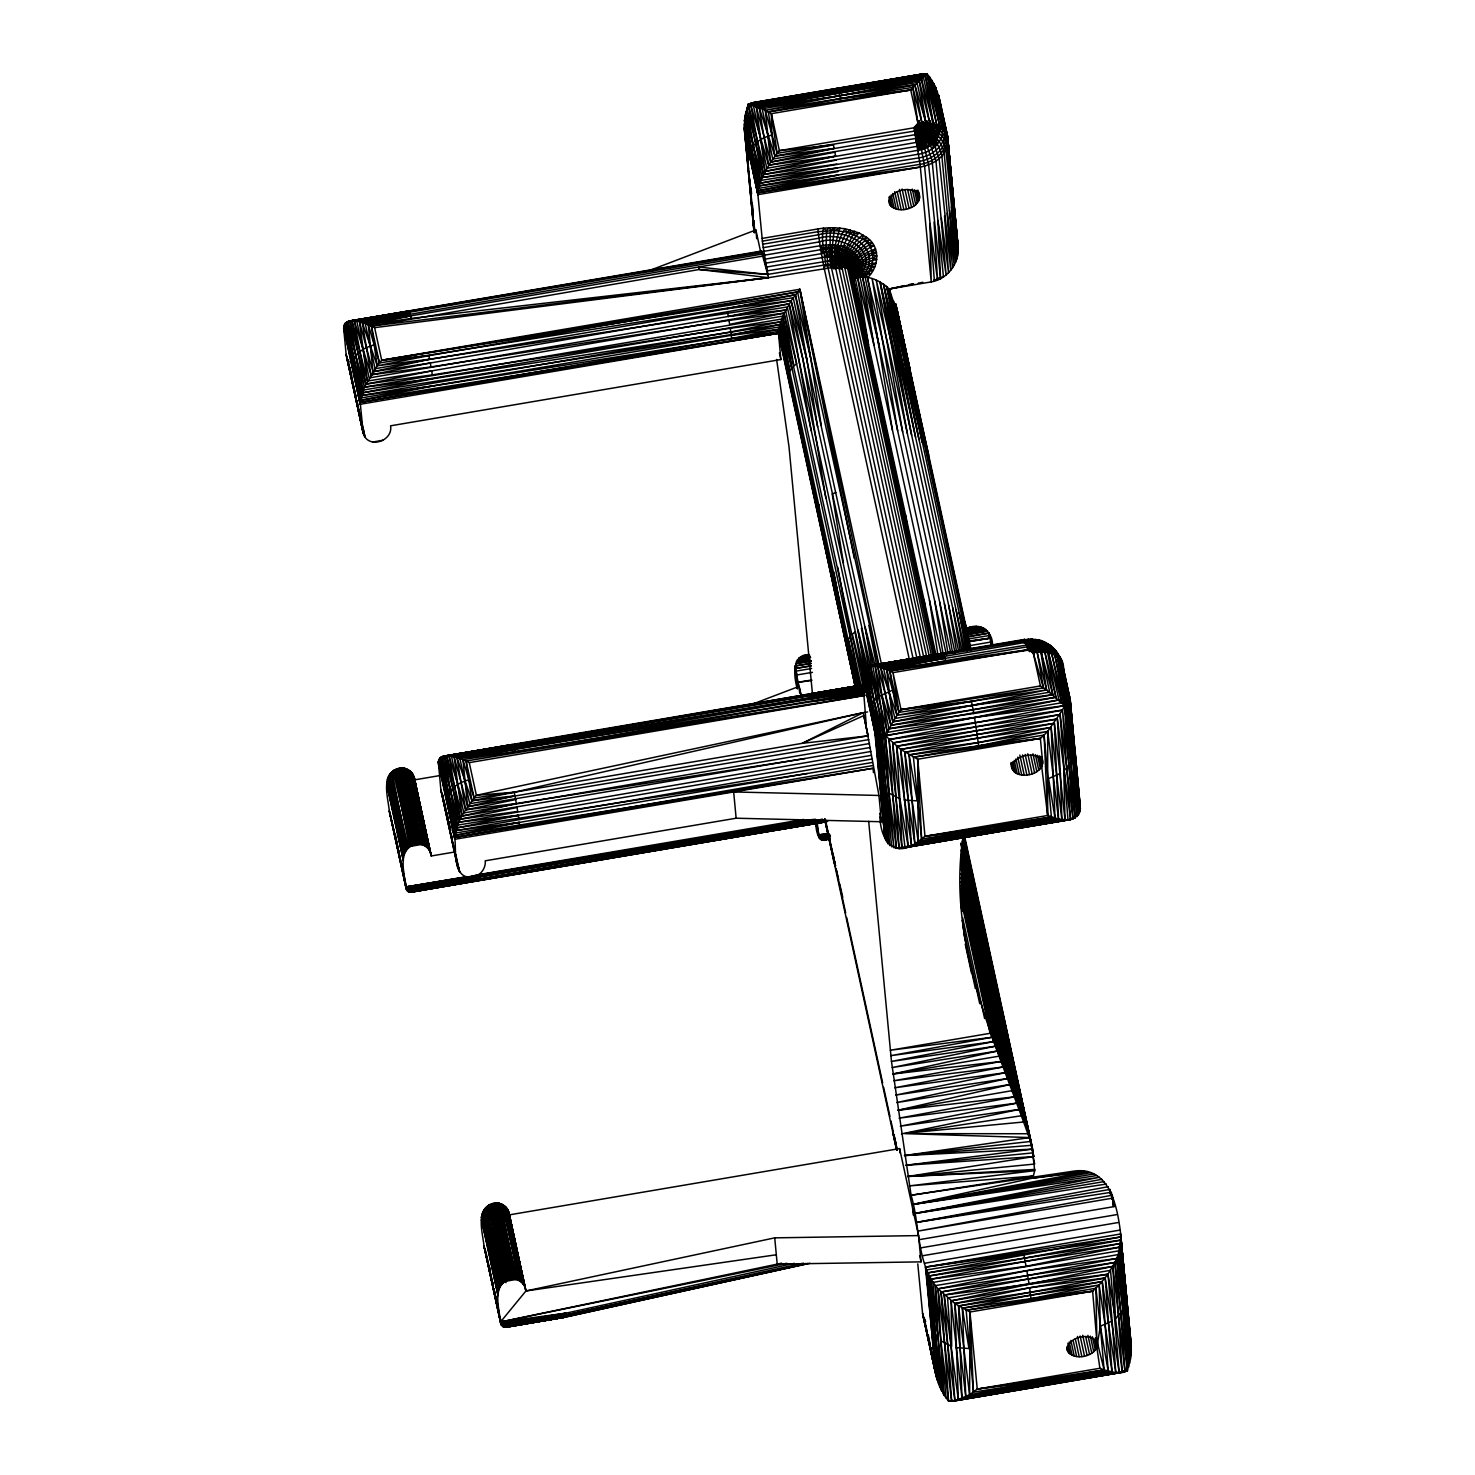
<?xml version="1.0" encoding="UTF-8"?>
<svg xmlns="http://www.w3.org/2000/svg" width="1475" height="1475" viewBox="0 0 1475 1475"><rect width="100%" height="100%" fill="white"/><g stroke="black" fill="none" stroke-linecap="round" stroke-linejoin="round"><path stroke-width="1.5" d="M453.931 852.126L431.235 855.979L414.143 777.159C412.318 770.448 404.629 766.484 398.047 768.512C380.126 773.822 388.238 798.418 389.289 810.863L406.621 889.886L408.243 891.674L412.152 892.08L522.869 872.628M392.995 770.983L410.751 846.3L421.408 844.493L407.377 769.249L425.113 846.005L409.644 770.632L427.234 847.627L411.58 772.476L428.967 849.655L413.092 774.67L430.7 853.288C428.893 846.558 421.186 842.612 414.623 844.622C396.701 849.95 404.795 874.546 405.846 886.991L406.621 889.886L480.463 878.418L827.512 821.114L409.368 892.117L826.406 820.672M805.59 1263.54L565.847 1314.999L501.279 1324.9L500.523 1321.987L525.911 1290.975L508.801 1212.173C506.994 1205.444 499.288 1201.498 492.724 1203.508C474.802 1208.836 482.897 1233.413 483.948 1245.859L501.279 1324.9L505.335 1327.26L565.497 1317.101L807.36 1263.522M502.035 1204.264L519.79 1281.019L504.321 1205.647L521.892 1282.623L506.257 1207.472L523.625 1284.651L507.769 1209.666L525.377 1288.302C523.551 1281.572 515.863 1277.608 509.281 1279.636C491.378 1284.946 499.472 1309.542 500.523 1321.987L565.755 1313.211L794.306 1263.338M931.37 655.269L847.738 268.892C847.517 256.226 854.726 242.545 866.47 237.272C880.538 246.325 879.266 266.92 867.669 277.466L892.43 430.092M809.886 1263.282L565.699 1316.954L506.828 1327.094L565.497 1317.101L565.755 1313.211L500.799 1323.573L483.948 1245.859L500.523 1321.987L786.82 1263.282M815.417 819.215L777.731 826.147L777.694 829.89L826.608 821.63M809.738 695.979L809.867 694.024L862.82 684.898L782.58 316.148L791.135 300.734L799.856 289.266L881.552 664.672M926.779 657.149L842.354 269.243L841.764 254.124C850.688 257.646 851.075 268.358 853.066 276.267C853.029 264.025 864.516 252.612 876.556 252.428C866.692 257.683 854.117 263.288 853.066 276.267L849.047 269.943C848.697 258.273 855.74 247.394 865.069 240.849L866.47 237.272L859.022 232.902L845.101 228.736L834.537 227.74L830.812 230.506L830.241 233.695L829.927 260.743L916.786 657.758M864.922 720.15L878.953 795.467L881.442 821.741L736.136 818.219L485.238 860.81C486.105 868.941 479.412 876.869 471.262 877.367C452.383 877.938 456.31 850.522 454.89 839.275C455.627 822.515 466.248 807.931 476.37 795.283L863.096 712.702L866.102 723.082L862.027 671.512L863.889 667.733L868.388 665.889L885.701 735.97L900.653 749.392L917.708 759.238L918.224 841.414C894.735 859.261 880.796 841.414 879.893 817.021M1060.156 657.592L1070.168 700.146L1064.507 705.622L1062.479 710.083L892.725 742.976L905.023 847.609L1070.61 819.602L1078.262 815.196L1080.032 811.324L1070.186 699.408L1062.203 663.049C1059.898 649.811 1043.341 649.166 1032.979 652.079L1027.577 649.793L886.659 669.668L875.154 666.147L868.388 665.889L879.69 734.771L893.924 847.793L883.47 735.619L870.416 665.741L943.355 653.185M1070.168 700.146L1061.133 660.763C1054.994 652.079 1042.843 651.231 1033.201 652.724L1027.577 649.793L1026.932 646.88L1030.103 642.049L1033.145 640.703C1042.641 639.984 1052.744 645.276 1054.828 655.177L1064.507 705.622L1073.007 818.957L899.086 848.475C892.172 787.521 883.82 726.825 875.154 666.147L1027.909 640.5L1036.943 640.279L1051.214 646.4L1058.589 655.619L1068.564 702.69L1080.032 811.324L1069.965 698.726L1062.203 663.049M868.683 821.354L891.472 1061.428L911.089 1195.248L1074.187 1171.076C1111.118 1165.969 1118.032 1210.035 1121 1236.898L1131.122 1355.082L1127.379 1370.736L951.633 1401.25L948.572 1401.102L943.797 1394.76L936.109 1376.028L922.576 1313.487L917.782 1263.891M912.951 657.905L828.047 267.749L826.203 245.016L826.59 230.672L829.024 227.777L834.537 227.74L831.992 248.98L831.863 267.602L768.438 277.687L374.613 327.653C366.556 323.689 346.035 313.769 343.657 328.151L346.146 354.424L363.237 433.244C367.81 449.433 393.253 441.486 390.58 425.814L780.865 359.55L778.321 331.433L782.58 316.148L364.417 387.151L360.177 402.435L363.237 433.244L346.146 354.424L362.702 430.553M1070.629 818.772L1075.091 817.998L1062.479 710.083L1070.61 819.602L1067.955 819.953L1058.534 819.086L1047.656 815.491L1047.711 731.379L1062.479 710.083L883.47 735.619L874.822 731.877L862.045 673.135M1121 1236.898L927.351 1272.962L936.109 1376.028L925.415 1267.117L1121 1236.898L1118.234 1254.58L1026.858 1270.657L938.045 1288.837L954.804 1303.513L969.96 1312.013L969.61 1394.76L954.915 1400.9L951.633 1401.25L938.045 1288.837C916.067 1263.301 920.363 1225.983 911.089 1195.248L1033.367 1176.018L1034.713 1170.652L1031.855 1145.301L964.65 836.528M837.745 567.156L859.538 685.893L858.321 686.742L779.501 324.555L432.913 378.725L364.417 387.151L377.231 365.782L371.423 326.067L768.438 277.687L762.704 244.242L757.91 194.645L758.427 188.413L762.114 177.516L918.132 150.266C929.748 148.698 942.175 138.466 939.593 125.707L929.527 76.94L927.038 73.897L748.231 104.264L744.986 115.843L744.303 128.085L753.983 231.262M748.544 108.763L748.231 104.264L762.206 108.781L772.753 159.079L915.385 134.631L914.795 127.588L921.469 149.528L924.585 166.103L930.024 223.518L931.223 281.891L920.087 164.333L913.984 127.79L917.358 125.836C928.125 132.898 939.483 142.301 941.843 155.668L947.282 213.082L950.73 270.275L939.114 158.415L934.929 146.652C936.902 136.013 929.822 122.904 917.966 123.236L913.984 127.79L779.39 150.634L770.669 162.102L762.114 177.516L837.487 167.929L918.722 154.137C931.407 152.423 944.996 141.231 942.175 127.293L933.878 83.762L929.527 76.94L942.175 127.293L945.899 131.275L947.503 136.013L958.105 246.731C959.672 262.992 947.429 279.273 931.223 281.891L889.241 289.008C880.151 280.361 865.309 272.93 853.122 279.586L868.462 344.542L936.275 656.154M764.29 255.212L820.045 245.753C834.315 243.191 856.219 245.643 859.741 262.716L854.763 265.076L850.19 271.068L848.18 259.36L851.997 273.539C851.794 260.485 862.635 250.197 874.103 245.79L868.996 245.127C859.151 250.455 850.964 260.669 851.186 272.267L934.689 656.707M933.878 280.047L940.571 278.701L928.642 164.757L924.678 148.44L915.569 127.293L926.005 143.444L932.071 160.314L937.879 220.402L946.12 274.958L935.961 160.867L930.467 145.38C931.979 136.769 927.628 125.578 917.948 124.564L913.984 127.79L916.878 126.389L918.04 123.9L912.767 87.394L927.038 73.897L939.593 125.707L942.175 127.293L931.813 80.24M963.083 836.602C946.305 946.323 997.579 1045.111 1031.855 1145.301L904.507 1155.552L1029.9 1137.557L964.318 837.026M901.981 848.236L899.916 798.842L889.112 793.2L885.701 735.97L892.854 721.81L886.659 669.668L893.002 672.637L1027.577 649.793L1029.661 644.151L1035.671 641.201L1044.706 643.764L1051.14 651.581L1064.507 705.622L889.075 739.528L901.981 848.236L1065.024 819.971L1054.385 723.285L896.597 746.276L899.916 798.842L908.194 846.613L986.628 833.246L986.535 828.434L1051.38 816.984L1044.097 735.048L1047.711 731.379L1058.534 819.086L911.476 845.23L896.597 746.276L1060.082 714.564L1073.007 818.957L967.969 836.399M942.857 1390.464L943.797 1394.76L932.845 1282.42L1119.433 1250.745L1129.832 1363.158L1116.722 1258.488L941.013 1291.989L954.915 1400.9L1038.455 1386.666L1038.787 1381.208L1104.111 1369.925L1115.782 1372.653L1122.272 1372.487L1114.916 1262.453L1118.234 1254.58L1130.624 1359.157L1120.871 1243.443L927.351 1272.962L938.395 1383.753L935.224 1369.095M864.295 276.858C875.449 266.901 876.316 247.136 862.654 238.932L862.949 234.931C852.532 242.306 845.765 255.101 846.263 267.952L849.047 269.943L854.043 263.546L859.409 260.817M849.692 264.338L849.766 261.388L853.435 277.558C858.597 260.245 834.868 254.198 822.073 257.609L766.318 267.086M765.617 263.158L821.372 253.682C835.919 248.98 863.52 258.918 853.306 277.816C855.906 268.063 866.544 262.882 876.039 263.177C868.369 267.823 854.965 267.878 853.103 279.107M763.7 251.358L819.436 241.882C842.465 233.64 880.796 256.779 853.122 279.586L858.561 270.663L859.741 262.716M910.075 377.213L910.407 373.562L899.252 322.583M893.426 301.73L889.241 289.008L904.415 285.652M762.335 241.144L818.09 231.667L834.961 230.579L839.92 228.053L835.2 245.163L834.887 264.523L920.492 657.961L915.883 658.735M927.701 147.058C930.024 138.871 927.332 126.924 917.727 125.209L913.984 127.79L916.27 126.887L922.631 131.275L934.929 146.652M761.543 251.838L767.737 274.424L828.12 264.412L837.026 264.799L846.263 267.952L851.997 260.706L857.989 257.185M1063.383 672.379C1065.909 654.365 1048.282 643.045 1032.629 651.489L1027.577 649.793L1029.273 649.737L1030.398 646.824L1036.317 643.284L1040.318 642.971L1046.973 649.037L1055.934 697.233L892.854 721.81L896.947 715.338L889.812 671.051L1030.085 649.885L1031.504 647.046C1038.068 641.367 1046.9 645.054 1053.427 648.705L1057.409 656.781L1068.564 702.69L1076.842 816.744L1064.507 705.622L1046.549 689.931L1036.907 651.342L1032.574 647.378L1026.932 646.88L1024.572 639.394L1024.24 641.496C1034.676 639.781 1046.162 642.012 1054.219 649.166L1057.63 653.812L1055.27 650.033M1120.687 1371.898L1127.379 1370.736L1114.916 1262.453L944.203 1295.05L958.4 1400.07L1119.175 1372.764L1105.199 1277.977L958.547 1305.983L969.61 1394.76L977.243 1389.081L1104.111 1369.925L1097.529 1343.135L1100.35 1326.209L1099.152 1285.002L1107.965 1274.216L1114.916 1262.453L938.045 1288.837L943.797 1394.76M1074.759 752.029L1069.375 701.805L1061.133 660.763L1069.91 700.957L1074.759 752.029L1073.044 758.924L1078.262 815.196M862.654 238.932L846.761 232.128L845.101 228.736C837.763 239.743 833.707 255.986 839.091 268.358L923.516 656.264M919.497 196.12C913.541 183.656 886.291 190.293 889.757 204.675C898.257 215.848 925.102 207.311 918.519 191.658M1041.59 757.154C1049.665 775.961 1009.601 783.649 1011.076 762.464M853.841 276.175C856.108 265.74 867.282 261.167 876.777 259.545L873.034 257.812C864.037 259.913 855.131 266.44 853.564 276.028M753.338 102.513L923.995 73.75L748.231 104.264L765.082 171.413L917.487 146.302C927.83 144.9 938.911 135.792 936.625 124.416L927.038 73.897L753.375 105.407L766.816 168.298L916.805 142.319C925.728 141.121 935.279 133.266 933.306 123.457L923.276 76.553L756.196 106.329L770.669 162.102L916.104 138.41L916.897 130.445L914.795 127.588M850.374 233.087L850.061 229.787C839.293 238.766 838.501 255.157 839.091 268.358L842.354 269.243C838.372 257.056 843.423 243.32 850.374 233.087L854.707 231.169L844.603 251.432L842.907 266.348C849.674 255.525 861.4 249.478 869.513 239.872L865.069 240.849M344.578 323.799L360.73 398.047L731.25 335.341L779.501 324.555L788.904 373.452L788.277 376.051L855.537 686.115M855.131 685.617L833.854 572.079M941.216 654.255L873.901 344.892L862.58 276.95C885.867 246.841 844.272 227.002 818.459 234.783L762.704 244.242M924.678 148.44C927.886 140.402 926.503 129.044 917.727 125.209C929.877 126.113 944.387 133.285 947.134 146.191L957.533 256.023M1051.177 647.802L1042.622 647.654L1032.15 650.954L1027.577 649.793L1031.431 638.952L1036.169 640.076L1038.05 652.005M916.805 142.319L918.575 133.727L916.27 126.887L923.922 135.313L930.467 145.38M859.446 311.612L868.462 344.542L855.334 278.517L855.74 277.374L862.58 276.95L866.507 274.239L870.527 274.018L868.425 271.566L865.032 271.677L859.003 273.225L853.767 276.876L860.257 271.087L874.73 266.827L871.283 266.09M921.525 126.352L921.949 122.738L914.869 84.886L759.164 107.454L768.678 165.2L835.569 156.129L834.868 152.202L768.678 165.2L750.701 104.707L925.212 75.078L936.625 124.416L944.701 132.289L947.946 139.387L958.049 252.889L952.555 203.605L956.722 259.139L945.899 149.51C943.668 137.618 932.034 130.335 921.525 126.352L918.851 129.394L914.666 131.054L777.141 153.326L765.285 110.293L762.206 108.781L917.008 82.508L925.876 122.609C927.148 128.86 921.064 133.856 915.385 134.631M921.469 149.528C924.714 142.835 925.618 134.004 920.437 128.012L916.878 126.389L913.984 127.79L918.04 123.9L922.059 123.642L929.914 124.545L939.962 128.38M853.785 234.248L859.022 232.902C850.503 242.158 843.7 254.106 844.659 267.104L929.711 658.237M917.487 146.302L920.234 137.249L918.851 129.394M909.577 660.634L824.193 268.229L825.816 264.615C824.341 252.667 820.819 240.019 823.419 228.183L829.024 227.777L830.812 230.506M818.09 507.584L819.252 505.003M1097.529 1343.135C1091.426 1331.261 1067.181 1336.608 1067.181 1350.123C1073.745 1363.896 1104.167 1354.64 1096.257 1338.378M853.306 277.816L854.56 275.161L856.496 274.627M605.506 729.203L862.82 684.898L442.906 756.288L440.177 757.744L438.315 761.524L440.804 789.42L458.946 870.729L452.825 842.004M855.74 277.374C848.936 279.586 863.502 271.492 866.507 274.239L865.124 277.042L879.137 345.611L946.452 654.992M824.58 257.258L832.269 244.942M918.132 150.266C922.502 143.296 924.788 131.718 916.878 126.389M830.425 264.32L836.878 253.516L843.423 246.768M863.576 669.41L796.611 363.717L783.981 313.124L729.019 320.425L430.995 366.925L370.999 374.834L362.26 322.472L763.073 253.921L767.037 270.865L829.927 260.743L840.805 246.067M827.069 257.019L835.2 245.163M834.887 264.523L841.506 254.567L848.217 248.593M856.901 255.488L850.669 259.397L844.659 267.104L841.764 254.124L846.263 267.952L844.327 255.617L847.738 268.892C854.431 259.748 864.774 252.483 875.615 249.035L872.444 252.483M853.122 278.222C868.793 258.236 837.579 243.43 820.69 249.699L764.935 259.176M1031.504 647.046L1038.105 639.91L1050.163 645.386L1055.123 651.157M809.425 654.642C791.024 653.941 793.937 677.043 797.201 688.548M829.54 256.927L838.058 245.532M841.063 265.721L847.48 257.129L854.062 252.373M855.592 253.884L851.997 260.706L850.19 271.068L846.484 257.369L847.738 268.892M1037.183 652.227L1043.452 687.848L1040.428 685.949L1033.201 652.724L1036.907 651.342L1041.11 652.097L1049.702 692.199L894.883 718.491L883.599 668.452L1031.32 644.298L1037.202 646.529L1040.723 650.825L1046.549 689.931L1043.452 687.848L1032.979 652.079L1027.577 649.793L1030.859 650.143C1033.957 639.376 1048.799 638.011 1045.959 651.858M826.203 245.016L823.529 249.293L820.045 245.753L817.795 228.957L823.419 228.183L826.59 230.672M782.58 316.148L791.762 368.363L790.065 370.889L780.33 321.882L730.272 328.243L432.322 374.871L365.837 384.127L349.999 320.905L761.874 250.99M428.856 308.33L348.229 321.292L363.2 390.082L781.344 319.079L850.135 636.61L848.438 639.136L859.538 685.893L848.236 687.903M829.263 244.905L824.027 253.313L820.69 249.699L820.045 245.753M868.462 344.542L857.657 277.706C883.562 251.414 842.631 230.266 818.92 238.212L763.165 247.671M1026.323 644.372C1032.592 634.766 1052.523 640.795 1049.647 653.517M1040.428 685.949L901.041 709.622L896.947 715.338L880.649 667.456L1025.77 642.344C1033.293 640.924 1042.917 644.225 1044.927 652.337L1055.934 697.233L889.038 728.779L875.154 666.147M1035.542 639.376L1034.012 639.689L1029.255 646.714L1029.273 649.737L1031.541 650.512C1034.694 646.216 1039.949 641.09 1045.738 642.602M858.819 258.973L854.763 265.076L852.624 274.885L935.427 656.688M834.149 148.422L774.91 156.147L771.849 134.944L771.351 113.667L779.39 150.634L833.449 144.863L834.149 148.422L770.669 162.102L765.285 110.293L771.351 113.667L910.739 89.993L912.767 87.394L921.949 122.738C957.035 130.021 953.458 160.314 920.363 167.062L757.91 194.645L745.133 135.921M879.026 665.299L799.856 289.266L381.712 360.269L377.231 365.782L362.26 322.472L410.511 315.927L763.626 255.968M854.191 274.553L857.657 272.654M863.262 274.147L861.197 276.562L855.334 278.517M854.32 272.949L858.561 270.663M958.4 1400.07L954.804 1303.513L1102.249 1281.572L1108.186 1371.215L973.445 1392.105L969.96 1312.013L1092.625 1291.197L1099.152 1285.002L1112.095 1372.137L962.032 1398.761L951.135 1300.839L1112.851 1266.417L1125.019 1371.805L1038.713 1386.611M917.708 759.238L924.991 836.307L986.535 828.434L921.617 839.017L917.708 759.238L1040.373 738.422L1044.097 735.048L1047.656 815.491L924.991 836.307L918.224 841.414L904.857 752.268L1054.385 723.285L1058.534 819.086L918.224 841.414L986.535 828.434L1055.031 818.183L1051.159 727.433L900.653 749.392L908.194 846.613L1067.955 819.953L1060.082 714.564L889.075 739.528L896.394 848.328L909.817 846.097M1025.77 642.344L1030.988 639.431L1039.138 640.095L1041.258 643.93L1042.217 652.817M1030.859 650.143C1036.04 646.732 1043.931 641.109 1050.163 645.386M845.894 247.616L839.257 253.977L832.674 264.357L835.569 267.805L839.091 268.358M1026.932 646.88L945.696 660.671L945.088 658.163L886.659 669.668L892.652 690.042L878.75 696.569L873.901 701.215L870.416 708.903L874.822 731.877L884.76 836.952L875.984 733.13L863.889 667.733L868.406 666.958L863.889 667.733L879.69 734.771L888.005 843.921L875.984 733.13L862.027 671.512L874.822 731.877M868.996 245.127L872.075 242.711L867.189 242.914M1031.541 650.512L1037.202 646.529L1049.168 645.681M850.356 249.736L841.027 258.438L835.569 267.805L831.863 267.602L828.12 264.412M852.31 250.99L845.636 256.152L839.091 265.205L842.354 269.243M1070.592 818.717L1075.091 817.998L1066.13 704.608L1054.828 655.177L1051.14 651.581L1042.622 647.654L1038.345 647.451L1032.15 650.954L1034.454 648.373L1041.332 646.327L1050.053 649.369L1054.035 652.595M855.574 268.321L859.648 266.662M1014.855 828.397L899.086 848.475L892.725 742.976L1057.372 718.97L1060.396 773.416L1048.578 778.56L1055.031 818.183L914.832 843.497L900.653 749.392L1057.372 718.97L1070.61 819.602M1038.455 1386.666L951.633 1401.25L944.203 1295.05L1107.965 1274.216L1112.15 1321.065L1100.35 1326.209L1104.111 1369.925L1099.907 1368.265L977.243 1389.081L969.96 1312.013M855.647 269.999L859.243 268.653M824.765 819.768L835.458 866.046L825.484 819.934L408.243 891.674L825.926 821.815L413.793 891.619L417.517 889.775M565.497 1317.101L508.469 1326.615L512.175 1324.79M1032.629 651.489L1040.133 649.608L1048.522 652.946L1061.816 702.745L887.286 732.374L870.416 665.741L1024.885 639.818L1032.223 639.726L1003.94 643.69M1025.291 640.814L1027.928 639.468L1036.169 640.076M867.558 711.946L863.096 712.702L802.289 743.326L514.24 792.241L474.12 797.957L462.947 759.662L454.097 756.693L444.676 755.901L456.844 827.899L807.341 773.508M873.034 257.812L876.943 255.949L872.905 255.12M1032.979 652.079L1036.501 650.512L1044.927 652.337L1052.837 694.651L890.9 725.258L881.792 694.541L877.809 666.682L944.055 654.605L944.535 656.135L877.809 666.682L892.854 721.81L1046.549 689.931L899.013 712.37L892.652 690.042M828.176 838.851C818.293 845.046 815.859 830.056 815.859 823.363M835.864 492.502L832.213 494.014L843.423 562.86M394.175 770.171L411.986 845.617L404.021 807.415L411.47 806.143L420.08 844.253L412.945 806.383L404.851 768.364L394.175 770.171L409.571 847.111M488.852 1205.186L506.663 1280.632L498.679 1242.411L501.611 1241.415L506.128 1241.157L514.738 1279.249L499.509 1203.379L488.852 1205.186L503.123 1283.01L486.566 1206.882M648.263 270.976L755.882 229.952L760.436 250.879M747.364 706.082L799.044 686.391L801.312 696.864M913.578 76.239L920.695 74.1M967.416 628.387C979.953 621.62 993.265 631.964 992.491 645.515M873.218 664.93L793.218 297.71L379.444 362.961L371.423 326.067L699.187 269.501L768.438 277.687L411.119 318.416L410.511 315.927L368.271 324.666L374.208 344.818C364.767 347.455 354.055 353.226 351.99 363.68L360.213 404.279L778.376 333.276L855.5 687.663L778.321 331.433L433.908 385.842L361.357 395.558L343.952 325.053L360.177 402.435L778.376 333.276L731.637 338.439L360.177 402.435M868.775 739.62L467.649 806.751L462.947 759.662L466.082 761.063L468.884 779.814C459.444 782.451 448.732 788.222 446.648 798.676L454.89 839.275L873.034 768.272L873.458 772.66M859.833 264.67L855.279 266.662L851.186 272.267L848.18 259.36M1024.885 639.818L1031.836 639.044M868.425 271.566L872.905 270.46L870.029 268.837M923.276 76.553L837.929 89.809L836.897 88.389L917.21 74.93L836.749 88.979M986.462 833.836L985.447 832.416M961.165 849.969L1014.892 1096.792L897.888 1110.288L1010.135 1084.494L960.76 857.657M863.096 712.702L514.24 792.241L471.889 800.778L456.918 757.468L864.073 688.253M916.104 138.41C923.461 137.415 931.315 130.925 929.692 122.849L921.248 78.304L753.375 105.407M567.414 1316.179L703.999 1285.684M908.747 284.675L913.08 283.716M936.938 278.425L943.447 276.968L937.879 220.402L940.571 278.701M961.11 877.514L1001.138 1061.465L892.947 1074.003L997.063 1051.103L960.981 885.332M501.85 1322.208L502.92 1326.67L565.847 1314.999L803.359 1263.172M505.335 1327.26L565.699 1316.954L504.026 1327.113L565.828 1316.253L807.673 1263.559M835.569 156.129L765.082 171.413L756.196 106.329L919.146 80.295L929.692 122.849L936.846 129.192L939.317 133.764M960.907 863.041L1007.794 1078.502L896.763 1102.562L1010.135 1084.494M885.701 735.97L1058.939 699.943L1048.522 652.946M500.523 1321.987L777.196 1264.13L921.045 1261.862L918.556 1235.589L774.725 1237.857L525.911 1290.975L508.801 1212.173L525.911 1290.975L776.311 1254.764M781.658 1263.172L777.196 1264.13L774.725 1237.857M961.884 843.811L1019.667 1109.347L901.465 1133.925M1122.272 1372.487L1115.524 1318.65L1107.965 1274.216L1029.587 1287.786L954.804 1303.513L965.793 1396.972L1115.782 1372.653L1112.15 1321.065M762.593 252.409L356.766 321.144L369.137 377.932L728.337 316.443L789.143 303.832L803.027 359.882L870.342 666.276M960.981 889.241L995.164 1046.254L892.172 1067.55L997.063 1051.103M729.019 320.425L729.664 324.371L783.981 313.124L793.956 365.966L796.611 363.717L785.548 310.045L431.677 370.907L365.837 384.127L354.295 320.831L409.478 312.368L410.511 315.927L365.21 323.467L375.056 368.713L726.917 308.736L795.375 294.779L810.513 357.19L878.418 665.557M474.12 797.957L466.082 761.063L469.271 762.649L476.37 795.283L514.24 792.241L515.66 799.579L465.658 809.83L448.972 755.827L862.58 685.598M871.393 755.347L518.297 815.306L456.844 827.899L440.177 757.744L444.694 756.952M961.055 868.314L1005.526 1072.657L895.712 1095.058L1007.794 1078.502M938.34 1380.913L939.944 1387.551L930.688 1279.212L1026.084 1266.306L1120.318 1247.02L1131.122 1355.082L1131.012 1342.932L1120.557 1233.985L925.415 1267.117L1121.092 1240.069L1131.307 1346.915L1130.403 1342.637M913.781 284.085L889.241 289.008L967.397 650.788M918.243 283.182L922.705 282.278M872.389 762.464L519.274 822.423L455.019 835.348L438.315 761.524L454.89 839.275L438.315 763.147M432.913 378.725L362.168 392.885L345.5 322.748L352.248 321.568M836.251 160.111L763.515 174.493L746.866 107.97L759.865 183.25L919.257 157.807C932.79 155.981 947.282 144.052 944.295 129.173L935.685 87.449L933.878 83.762L944.295 129.173M433.908 385.842L360.342 400.352L343.657 326.51L360.213 404.279L343.657 328.151M960.741 843.239L1017.271 1103.06L900.285 1126.181L1019.667 1109.347M864.368 718.122L868.056 735.841L469.732 803.728L459.887 758.463L811.822 698.855L863.778 688.678M961.055 893.223L993.357 1041.663L891.472 1061.428L995.164 1046.254M833.449 144.863L774.91 156.147L759.164 107.454L921.248 78.304L933.306 123.457L939.852 131.072M777.731 826.147L480.371 876.629L405.846 886.991L389.289 810.863L406.123 888.577L777.823 827.936L822.534 819.326L471.613 876.224M961.184 873.495L1003.295 1066.96L894.717 1087.776L1005.526 1072.657M966.567 637.329L989.006 633.07L989.485 637.55M865.585 691.535L466.082 761.063L864.774 695.389L462.947 759.662L514.48 749.337L864.037 693.25M409.478 312.368L359.439 321.697L367.404 381.048L431.677 370.907L432.322 374.871M754.204 231.87L744.267 124.011L758.427 188.413L919.718 161.236C933.878 159.318 949.033 146.836 945.899 131.275L935.685 87.449L946.968 133.58C950.195 149.547 934.634 162.379 920.087 164.333L758.021 190.718L744.598 132.068L757.91 194.645L749.613 153.806C751.678 143.352 762.409 137.581 771.849 134.944L768.346 111.916L914.869 84.886L925.876 122.609L933.491 127.588L938.34 136.382M821.262 425.445L810.513 357.19L797.606 291.958L428.856 355.659L377.231 365.782L429.575 359.218L789.143 303.832L811.195 430.774M409.958 313.88L359.439 321.697L372.972 371.737L430.294 362.998L791.135 300.734L806.678 358.388L817.611 426.957M809.775 659.104L796.297 661.611L809.849 659.399M945.696 660.671L889.812 671.051L899.013 712.37L893.002 672.637L901.041 709.622L971.49 701.362L973.832 713.531L1058.939 699.943M1111.984 1198.898L1111.302 1192.298L916.215 1222.443L1108.315 1186.674M516.803 1324.624L521.173 1323.812M525.524 1323.001L529.894 1322.19M811.158 660.818L795.597 663.676L811.268 661.206M862.801 686.317L454.097 756.693L462.062 816.062L870.158 747.53M871.928 759.035L456.015 830.554L438.628 760.067L454.835 837.431L873.034 768.272L455.019 835.348L440.177 757.744L444.676 757.044M454.835 837.431L872.758 765.562M415.6 890.845L426.588 888.817M430.995 888.005L435.402 887.194M439.79 886.383L444.196 885.59M1014.892 1096.792L899.049 1118.161L1017.271 1103.06M967.563 634.729L987.605 631.079L967.434 634.213M863.225 687.35L811.268 696.827L810.789 695.297L446.704 755.753L459.094 822.147L518.297 815.306L518.813 818.994M960.889 895.933L991.661 1037.349L890.863 1055.657L993.357 1041.663M1101.862 1179.318L914.5 1213.556L1106.379 1184.038M897.74 79.097L902.276 78.286M911.31 76.645L906.793 77.474L911.31 76.626M838.021 171.598L759.035 185.924L744.303 128.085L753.983 231.28M757.855 192.801L838.851 178.125L920.363 167.062L757.855 192.801L744.303 128.085L750.001 184.32M810.992 663.123L795.265 665.981L797.348 688.862M480.371 876.629L406.621 889.886L399.596 855.795M921.617 839.017L913.431 757.228L978.736 745.889L1047.711 731.379L978.349 742.552L904.857 752.268L911.476 845.23L1061.871 819.694L1060.396 773.416M1001.138 1061.465L893.795 1080.751L1003.295 1066.96M565.755 1313.211L501.279 1324.9L493.83 1288.671L497.573 1304.324M830.407 835.901L819.197 837.892L815.859 822.829M900.856 847.535L896.394 848.328L881.46 735.214L866.618 666.276L943.133 653.333L865.106 666.903L878.178 734.255L889.702 845.581L881.46 735.214M905.3 846.742L909.762 845.949M914.205 845.157L918.648 844.364M923.11 843.553L927.554 842.76M1090.652 1172.68L912.785 1204.467L1032.187 1178.212L1084.088 1171.003M973.445 1392.105L966.162 1310.261L1095.925 1288.228L1100.35 1326.209L1108.186 1371.215L969.61 1394.76L1038.787 1381.208L977.243 1389.081M833.522 268.856L844.862 266.846M849.379 266.053L860.718 264.043M818.809 693.121L814.274 693.932L818.588 693.268M823.327 692.328L834.647 690.318M839.183 689.507L843.7 688.714M1119.175 1372.764L1110.528 1270.362L1028.978 1283.656L947.595 1298.018L954.915 1400.9M967.877 632.591L985.908 629.419L967.766 632.203M797.237 687.166L795.302 668.488L811.139 665.686M356.747 320.794L361.227 320.001M372.474 318.047L376.973 317.273M381.472 316.48L385.971 315.705M390.451 314.913L394.95 314.138M399.448 313.364L403.947 312.571L346.717 321.9L361.357 395.558L730.789 331.912L780.33 321.882L791.762 368.363M651.139 270.773L655.674 269.999L651.139 270.589M660.21 269.206L664.746 268.413M669.281 267.62L673.817 266.827M678.353 266.035L689.692 264.062L660.21 269.04M762.188 251.414L352.027 320.739L364.417 387.151L346.717 321.9L408.557 311.096L349.999 320.905L362.168 392.885L778.892 327.044L856.92 685.598M881.976 664.598L886.493 663.824M891.011 663.031L895.546 662.257M924.936 657.168L929.453 656.393M933.97 655.601L938.487 654.826L934.117 655.508M519.642 825.521L519.274 822.423L456.015 830.554L441.394 756.896L512.507 744.506L442.906 756.288L457.877 825.078L518.297 815.306M458.227 754.61L462.744 753.836M467.262 753.043L471.779 752.268M476.277 751.476L480.795 750.701M485.312 749.908L505.63 746.387M737.113 707.373L741.648 706.58M746.203 705.788L750.738 704.995M755.274 704.202L766.631 702.229M771.167 701.436L775.703 700.662M780.238 699.869L784.792 699.076M789.328 698.283L800.667 696.311L780.238 699.74M527.405 871.836L531.94 871.061M536.476 870.268L556.886 866.728M561.403 865.954L565.939 865.161M570.475 864.368L575.01 863.594M579.546 862.801L584.082 862.027M604.473 858.487L609.009 857.694M613.545 856.901L618.08 856.127M638.491 852.587L643.026 851.794M647.543 851.02L652.079 850.227M827.42 821.391L410.677 892.246M1019.317 827.641L1023.779 826.867M1028.241 826.092L1032.703 825.318M1037.165 824.543L1041.627 823.769M1046.088 823.013L1066.167 819.528L1061.631 820.155M1038.879 1386.021L1115.782 1372.653L1102.249 1281.572L962.364 1308.233L965.793 1396.972L1038.916 1383.292L1112.095 1372.137L1105.199 1277.977L1029.587 1287.786L951.135 1300.839L951.688 1346.472L940.884 1340.83L935.297 1285.628L1026.858 1270.657L1116.722 1258.488L1125.019 1371.805L962.032 1398.761L958.547 1305.983L1099.152 1285.002L1030.988 1298.645L962.364 1308.233L968.946 1348.519L955.818 1347.615M837.155 88.334L750.591 103.195L866.12 84.112M809.922 656.357L798.768 658.256L809.978 656.541M878.75 696.569L872.684 665.833L943.65 653.628M539.647 740.524L528.29 742.478L539.647 740.597M548.737 738.957L544.183 739.749L548.718 739.049M562.362 736.615L600.952 729.978M468.884 779.814L471.889 800.778L514.941 795.799L467.649 806.751L454.097 756.693L864.793 689.747M480.463 878.418L407.321 890.937L399.651 855.85M826.959 821.022L777.159 829.595L827.567 821.335M897.888 1110.288L1012.495 1090.597L961.073 854.338M565.847 1314.999L501.998 1325.933L500.08 1317.157M762.04 238.434L817.795 228.957M433.392 307.556L437.928 306.782M442.463 306.007L446.999 305.251M451.534 304.477L456.07 303.702M467.409 301.785L471.945 301.011M476.48 300.236L481.016 299.462M485.552 298.706L490.087 297.932M494.623 297.157L499.158 296.383M503.712 295.627L508.248 294.852M512.784 294.078L533.194 290.612M537.73 289.837L542.265 289.063M546.801 288.307L551.337 287.533M555.872 286.758L585.354 281.762M589.889 280.988L594.425 280.213M598.961 279.439L603.496 278.664M614.854 276.747L619.389 275.973M623.925 275.198L628.461 274.442M632.996 273.668L637.532 272.893M642.067 272.119L646.603 271.363M703.225 261.739L707.723 260.983M712.204 260.208L716.684 259.452M721.164 258.697L759.312 252.225M820.45 249.939L845.415 245.698M826.664 257.351L853.896 252.723M832.896 265.039L844.235 263.103M848.77 262.329L860.128 260.393M372.53 442.039L383.187 440.232M964.742 628.276L973.648 626.764M966.162 631.171L983.936 628.129M797.201 687.055L795.726 671.18L811.6 668.47M968.172 641.883L990.868 638.048L991.513 644.888M795.726 671.18L796.555 675.034L812.448 672.342M969.001 645.755L991.698 641.902M1024.572 639.394L868.388 665.889L943.133 653.333M943.023 654.033L947.522 653.278M958.805 651.36L963.322 650.586M967.84 649.83L972.357 649.055M976.856 648.299L981.373 647.525M985.89 646.751L990.407 645.995M994.906 645.22L999.423 644.464M811.766 679.975L798.159 682.28L796.555 675.034M562.344 736.744L566.879 735.97M571.415 735.195L575.951 734.421M580.505 733.647L600.933 730.18M605.469 729.424L610.005 728.65M614.54 727.876L619.076 727.101M623.63 726.327L628.166 725.553M632.701 724.797L653.13 721.33M657.666 720.556L662.22 719.782M666.755 719.007L671.291 718.233M675.827 717.458L680.362 716.703M691.72 714.767L696.255 713.992M700.791 713.236L705.345 712.462M709.881 711.688L714.416 710.913M718.952 710.139L723.506 709.383M728.042 708.608L766.631 702.045M771.167 701.289L775.703 700.514M469.271 762.649L864.829 695.481M414.659 779.851L431.235 855.979L414.143 777.159L414.659 779.851L439.532 775.629M869.476 743.547L463.795 812.946L451.442 756.159L513.447 745.778L513.927 747.309M870.803 751.494L459.094 822.147L441.394 756.896M477.863 875.228L405.846 886.991L466.874 876.629M478.177 874.712L803.654 819.436M815.601 821.944L818.441 834.997L827.457 833.467M828.803 837.413L819.916 838.943L816.044 821.28M823.253 840.252L830.019 839.109M509.336 1214.865L899.621 1148.582L918.556 1235.589M487.672 1205.978L505.409 1281.314L516.084 1279.489L500.799 1203.747M916.215 1222.443L1109.956 1189.44L1110.417 1194.013M919.607 1239.59L1114.768 1206.495M921.285 1247.776L1116.428 1214.681M922.944 1255.686L1118.087 1222.554M924.585 1263.264L1119.709 1230.132M966.07 628.147L970.587 627.391M966.07 629.825L981.705 627.207M797.348 659.804L810.678 657.555M986.628 833.246L1065.024 819.971L1063.752 771.019L1071.422 762.243L1067.476 703.63L1057.409 656.781L1066.13 704.608M892.947 1074.003L999.054 1056.174L961.036 881.442M1093.749 1173.989L912.785 1204.467L1099.336 1177.327L914.5 1213.556L1104.222 1181.567M837.505 88.813L927.038 73.897M519.274 822.423L455.406 833.043L439.237 758.795M829.872 838.169L820.837 839.681L829.872 838.021L828.987 833.633M914.297 845.341L918.759 844.603M923.239 843.866L927.701 843.11M932.182 842.372L936.662 841.617M941.124 840.879L945.604 840.123M950.084 839.386L954.546 838.63M959.027 837.892L963.488 837.155M510.258 1325.841L565.183 1316.677M946.083 1398.06L940.884 1340.83L948.572 1401.102L953.053 1400.347M957.533 1399.609L962.013 1398.853M973.205 1396.991L977.685 1396.253M982.147 1395.516L986.628 1394.76M991.108 1394.023L995.588 1393.267M1000.068 1392.529L1004.53 1391.773M1009.011 1391.036L1013.491 1390.298M1017.971 1389.542L1022.452 1388.805M1026.932 1388.049L1038.123 1386.187M870.637 83.356L875.154 82.618M879.672 81.862L884.207 81.107M888.724 80.369L893.242 79.613M897.759 78.876L902.276 78.12M797.606 291.958L381.712 360.269L374.613 327.653M876.242 665.059L865.106 666.903L883.47 735.619M880.686 664.322L885.147 663.584M889.591 662.847L894.053 662.128M898.496 661.39L902.958 660.653M907.402 659.915L911.845 659.178M916.307 658.44L920.75 657.721M925.212 656.983L929.656 656.246M822.995 692.549L827.42 691.83M831.826 691.093L836.251 690.374M840.658 689.655L845.083 688.917M849.489 688.198L853.914 687.461M448.05 755.808L452.493 755.071M456.918 754.352L461.362 753.614M465.805 752.895L470.23 752.158M474.673 751.42L479.117 750.701M483.56 749.964L487.985 749.226M492.429 748.507L496.872 747.77M501.297 747.051L505.741 746.313M1044.097 735.048L978.736 745.889L909.116 754.905L914.832 843.497L1061.871 819.694L1051.159 727.433L978.349 742.552L909.116 754.905L917.192 800.888L904.046 799.966M405.846 886.991L466.911 876.851M473.696 875.726L812.965 819.455M565.828 1316.253L502.92 1326.67L501.979 1322.19M967.416 639.117L990.094 635.412L990.997 644.575M837.929 89.809L748.231 104.264L762.114 177.516L744.986 115.843L745.557 122.554M849.434 267.399L860.773 265.555M727.636 312.516L728.337 316.443L787.281 306.947L865.899 667.474M778.376 333.276L360.342 400.352L345.5 322.748L352.248 321.697M829.983 834.758L818.717 836.583L817.187 821.852M1131.307 1346.915L1121.092 1240.069L928.863 1276.041L937.123 1379.899L922.576 1313.487L935.353 1372.211L926.208 1269.975L1023.742 1254.137L1026.084 1266.306M1120.668 1371.824L1127.379 1370.736L1118.234 1254.58M764.363 101.627L756.435 102.236M966.42 636.665L989.006 633.07L989.393 637.642M795.302 668.488L811.213 665.999M968.116 641.588L990.868 638.048L968.522 641.072M872.684 665.833L944.055 654.605M810.789 695.297L863.152 687.11M513.447 745.778L448.972 755.827L460.495 819.141L517.688 811.453L517.043 807.489L460.495 819.141L444.676 755.901M830.425 836.141L819.197 837.892L816.117 822.884M1096.662 1175.557L912.785 1204.467L1087.425 1171.666L1032.187 1178.212L1033.367 1176.018L909.393 1185.9L1034.713 1170.652L907.715 1176.478L1033.828 1156.566L1019.262 1088.661M912.767 87.394L765.285 110.293L919.146 80.295L925.876 122.609L939.593 125.707M768.346 111.916L910.739 89.993L917.966 123.236L925.876 122.609M833.043 266.09L844.419 264.32M848.955 263.619L860.331 261.868M805.11 758.574L516.361 803.506L465.658 809.83L456.918 757.468L514.48 749.337L515.088 751.844M901.041 709.622L1043.452 687.848L896.947 715.338L1052.837 694.651L1041.11 652.097M924.991 836.307L1051.38 816.984M966.162 1310.261L1092.625 1291.197L1096.884 1341.568L1095.925 1288.228M811.103 663.603L795.265 665.981L797.274 686.502M777.823 827.936L824.193 821.003M913.431 757.228L1040.373 738.422L1042.567 761.616M411.119 318.416L368.271 324.666L372.972 371.737L429.575 359.218L428.856 355.659L381.712 360.269L795.375 294.779L806.678 358.388M851.628 268.432L860.681 267.123M811.822 698.855L865.456 690.964M945.088 658.163L880.649 667.456L890.9 725.258L973.832 713.531M836.897 164.057L763.515 174.493L750.701 104.707M818.441 834.997L827.475 833.707M854.726 273.299L859.261 272.672M889.038 728.779L1064.507 705.622M811.729 680.473L798.159 682.28L801.699 697.417M852.439 269.722L861.566 268.542M805 655.398L807.673 655.047M1035.266 649L1043.655 649.129L1051.859 653.904L1061.816 702.745M812.43 701.362L864.7 694.596M730.272 328.243L731.25 335.341L778.487 329.349L788.904 373.452M991.661 1037.349L890.328 1050.237L990.075 1033.311L960.778 898.717M905.89 1165.287L1032.629 1149.117L1020.7 1095.648L1033.274 1152.86L905.89 1165.287L1033.828 1156.566L1024.627 1116.907M852.992 274.866L857.565 274.295M726.917 308.736L791.135 300.734L803.027 359.882L825.797 497.831M910.739 89.993L840.308 98.585L838.427 91.303M1040.373 738.422L978.736 745.889L974.606 717.883M1092.625 1291.197L1030.988 1298.645L1029.587 1287.786M1024.369 639.542L1028.222 639.781M1024.314 643.284L1037.128 643.1L1048.836 646.806M728.337 316.443L785.548 310.045M852.661 277.355L857.196 276.931M861.75 276.489L866.286 276.046M1034.786 1169.435L907.715 1176.478L1034.676 1164.033L1033.219 1157.34M1032.629 1149.117L904.507 1155.552L1030.951 1141.429L1002.17 1010.467M1028.388 641.017L1028.812 645.054L1037.423 645.368L1049.241 649.092M917.948 124.564L929.858 126.26L935.5 133.93L937.289 144.292M829.927 260.743C839.164 260.522 851.776 263.914 853.49 274.516M878.953 795.467L733.665 791.946L736.136 818.219M1029.9 1137.557L904.783 1133.63L1028.702 1133.74L964.078 836.62M834.961 230.579L846.761 232.128M1036.943 640.279L1047.066 643.524M918.04 123.9C927.738 124.232 933.564 134.52 932.974 143.425M916.067 142.264L915.496 126.666L919.792 127.385L922.022 149.657M1034.012 639.689L1043.655 641.994M1046.807 643.801L1042.327 642.326L1034.325 642.658L1031.32 644.298L1030.085 649.885C1035.653 642.621 1046.66 644.778 1052.818 650.106M917.358 125.836C929.25 130.372 941.492 139.553 944.129 152.681L954.214 265.039L947.282 213.082L952.592 267.749M1044.153 642.197C1054.293 646.013 1061.484 656.006 1062.148 666.645M1051.214 646.4L1054.219 649.166M1028.093 639.099L1028.425 649.701M1041.903 760.049C1034.104 750.535 1012.403 755.477 1012.2 768.604M349.225 361.817L347.713 359.605L356.268 398.158L347.713 359.605M919.202 420.615L924.512 445.229L895.712 303.924L926.466 448.363L896.947 309.086L893.5 300.9L968.909 649.24M513.042 744.801L446.704 755.753L462.062 816.062L516.361 803.506L515.66 799.579M825.816 264.615L828.047 267.749M834.389 863.742L824.765 818.902L825.484 819.934M885.516 839.588L880.206 781.584L886.604 841.93L878.178 734.255L862.34 670.056L875.283 732.503L880.206 781.584L886.217 790.655L891.674 846.871M926.208 1269.975L931.979 1329.233L937.989 1338.304L941.751 1391.238L940.718 1386.887M443.072 795.744L442.371 794.601L450.465 831.015M922.889 1315.294L925.692 1321.489M896.634 1149.855L892.762 1131.989L895.915 1143.125M934.32 1364.91L923.516 1317.23L935.685 1369.832M400.223 858.137L389.603 812.651M485.828 1251.685L484.279 1247.666M866.507 274.239L884.115 346.699L950.453 651.581M1074.814 748.544L1080.364 809.019L1070.186 699.408M374.208 344.818L379.444 362.961M504.929 1278.548L506.054 1282.66M953.237 200.213L958.234 249.773L947.503 136.013L938.487 95.101L939.188 104.135M875.357 666.516L865.051 626.635L871.725 666.534M867.706 667.843L858.026 629.936L864.571 669.466M863.76 680.362L852.329 634.213L854.984 631.964L863.612 678.15M404.851 768.364L422.698 844.88M499.509 1203.379L517.375 1279.876M858.321 686.742L847.277 641.717L856.33 686.797M410.751 846.3L395.429 769.489L413.277 845.064L398.047 768.512L415.968 844.327L400.776 768.033L418.716 844.142L403.505 768.125L421.408 844.493M505.409 1281.314L490.087 1204.503L507.953 1280.06L492.724 1203.508L510.645 1279.341L495.453 1203.047L513.392 1279.138L498.181 1203.121L516.084 1279.489M411.47 806.143L402.159 768.014L417.351 844.161L399.412 768.198L414.623 844.622L396.72 768.936L404.021 807.415M506.128 1241.157L496.817 1203.01L512.009 1279.175L494.07 1203.213L509.281 1279.636L491.378 1203.932L498.679 1242.411M907.328 433.337L880.077 282.038L897.021 352.046L961.903 650.198M857.657 277.706L873.901 344.892L860.072 277.171M880.077 282.038L911.642 435.125L883.525 284.122L900.487 354.442L964.89 650.364M862.58 276.95L879.137 345.611M886.586 286.463L903.493 357.116L919.036 439.624L886.586 286.463L915.551 437.227L883.525 284.122M367.404 381.048L352.027 320.739L409.073 311.373L354.295 320.831L370.999 374.834L430.294 362.998L430.995 366.925M401.292 862.617L403.431 871.559M391.889 771.886L407.432 849.01L389.935 773.988L405.68 851.278L388.404 776.403L404.39 853.822L387.353 779.04L403.376 857.934L386.8 784.589L403.376 860.718L386.8 781.805L403.91 855.168L387.814 777.694L404.98 852.532L389.123 775.168L406.51 850.116L390.875 772.882L408.464 848.014M481.477 1216.801L498.587 1290.164L482.491 1212.708L499.638 1287.528L483.782 1210.164L501.187 1285.112L485.533 1207.896L494.77 1245.011L502.108 1284.024L484.611 1208.984L500.357 1286.292L483.081 1211.399L499.048 1288.837L482.03 1214.054L498.052 1292.93L481.477 1219.585L498.034 1295.714L481.477 1216.801L498.052 1292.93M838.593 879.432L835.975 868.277L845.673 912.988M839.644 883.894L842.778 897.279M850.061 264.652L849.766 261.388L852.624 274.885L849.379 261.536L851.997 273.539M1059.511 658.643L1069.375 701.805L1079.331 813.389L1067.476 703.63M900.69 331.027L928.697 455.167M399.153 853.675L390.23 814.606L399.153 853.675L395.355 834.094M492.558 1282.144L493.406 1286.495L484.906 1249.602L500.799 1323.573M1129.057 1334.303L1131.012 1342.932L1129.039 1332.441M846.668 644.298L856.274 686.815M824.765 818.902L835.458 866.046L833.301 855.242M850.135 636.61L861.05 685.285M349.852 367.183L351.788 375.775M357.724 404.611L356.747 400.297L364.27 435.733L346.662 357.116M358.683 408.907L360.619 417.517M361.578 421.813L364.97 436.877L363.127 428.045M446.943 812.909L447.902 817.205M448.861 821.501L450.797 830.075M455.775 854.67L459.647 871.872L458.707 867.466M1078.889 799.339L1080.308 806.512L1069.965 698.726M892.762 1131.989L896.689 1149.744M457.379 865.548L440.804 789.42L457.895 868.24M1130.385 1346.546L1131.343 1350.989L1120.557 1233.985L1126.587 1296.193M897.648 312.755L910.167 369.967L896.947 309.086M897.224 1149.763L893.832 1134.293L897.058 1149.799M493.83 1288.671L499.122 1312.787M939.501 98.972L947.503 136.013L958.105 246.731L947.503 136.013M937.215 91.247L945.899 131.275L938.487 95.101L939.391 103.914M917.874 190.091L919.681 198.037M1041.295 756.859L1042.751 763.552M917.395 190.847L919.331 199.77M1040.465 756.343L1047.656 815.491M916.122 190.349L918.538 201.503M1039.193 755.845L1041.608 767M914.408 189.777L917.321 203.163M1037.478 755.274L1040.391 768.659M912.306 189.113L915.717 204.73M1035.376 754.61L1038.787 770.227M910.352 190.515L913.763 206.131M1032.943 753.799L1036.833 771.646M907.641 189.501L911.513 207.348M1030.693 755.016L1034.583 772.863M905.171 190.496L909.061 208.344M1027.762 753.762L1032.131 773.84M902.092 188.984L906.461 209.063M1025.162 754.481L1029.532 774.559M899.437 189.427L903.806 209.505M1022.507 754.923L1026.877 775.002M897.279 191.805L901.151 209.653M1019.852 755.071L1024.222 775.149M894.717 191.639L898.607 209.487M1017.787 757.154L1021.677 775.002M892.836 193.428L896.228 209.044M1015.906 758.924L1019.299 774.541M891.177 194.921L894.09 208.307M1014.247 760.418L1017.16 773.803M889.831 196.157L892.264 207.311M1012.901 761.653L1015.335 772.808M888.853 197.171L890.808 206.076M1011.924 762.667L1013.878 771.591M888.78 200.213L889.757 204.675M1011.371 763.478L1012.827 770.171M895.712 303.924L971.14 650.198M910.407 373.562L970.421 649.295M970.384 650.125L895.048 308.699L915.348 402.712M958.473 650.328L893.094 349.925L876.261 280.232L902.645 431.898M955.136 653.038L888.78 348.155L872.112 278.701L897.667 430.811M1095.427 1337.862L1099.907 1368.265M1094.634 1339.595L1096.589 1348.519M1092.44 1336.793L1095.353 1350.178M1090.357 1336.129L1093.749 1351.745M1087.905 1335.318L1091.795 1353.147M1085.674 1336.534L1089.546 1354.363M850.061 263.859L851.038 268.358M852.495 275.087L935.076 654.55M852.163 275.272L934.744 654.734M1082.724 1335.281L1087.093 1355.359M932.974 654.789L846.484 257.369L849.047 269.943M1080.124 1336L1084.494 1356.078M1077.469 1336.442L1081.839 1356.521M1075.312 1338.821L1079.202 1356.668M963.433 836.085L1027.448 1130.2M1073.247 1340.886L1076.639 1356.502M962.64 838.279L1024.369 1121.922L907.733 1133.003L1022.028 1115.653L962.29 841.156M1070.868 1340.443L1074.261 1356.06M961.11 843.571L962.087 848.051M1069.209 1341.937L1072.122 1355.322M1067.882 1343.172L1070.297 1354.327M1067.384 1346.417L1068.84 1353.11M1066.812 1347.228L1067.789 1351.69M960.797 904.747L962.253 911.476M962.64 917.616L984.618 1018.543M962.272 920.382L963.728 927.111M962.622 925.138L979.713 1003.645M963.839 933.675L965.775 942.654M965.609 943.723L975.381 988.582M965.258 944.24L971.601 973.408M779.39 352.82L780.865 359.55M879.616 813.37L881.442 821.741M846.65 917.45L882.64 1082.871M883.617 1087.352L889.941 1116.409M890.918 1120.871L893.352 1132.062M824.949 820.321L896.726 1150.187M919.681 1255.594L921.045 1261.862M386.8 781.805L403.376 857.934M916.307 407.174L918.243 416.134M862.967 668.783L876.943 733.72L881.737 784.811M855.5 687.663L778.487 329.349L731.637 338.439L731.25 335.341M924.456 1319.314L926.816 1330.266M927.775 1334.635L937.123 1379.899L931.979 1329.233L935.353 1372.211M518.61 1280.374L503.215 1204.891L520.878 1281.757L505.335 1206.495L522.814 1283.6L507.068 1208.523L524.344 1285.794L508.801 1212.173M423.933 845.378L408.557 769.895L426.22 846.761L410.658 771.499L428.156 848.586L412.392 773.527L429.667 850.798L414.143 777.159M406.141 768.752L414.383 806.788M495.987 1244.015L504.229 1282.107M486.308 1253.861L493.369 1286.495M931.426 1354.234L936.109 1376.028M745.778 111.842L760.879 180.448L837.487 167.929L759.865 183.25L744.488 119.918L745.594 133.211M824.193 268.229L820.69 249.699M443.993 800.151L450.465 830.96M355.567 396.83L363.237 433.244M1129.186 1334.211L1131.012 1342.932M964.945 622.063L970.974 650.825M900.506 330.935L902.331 339.748M963.544 618.744L969.831 649.793M854.283 558.38L799.856 289.266L810.513 357.19M938.598 1380.877L939.944 1387.551L933.491 1332.46M956.408 237.475L957.681 243.799M961.608 615.61L968.098 648.963M928.236 1334.635L929.951 1343.393M930.799 1347.781L932.495 1356.539M489.608 1266.914L490.456 1271.266M868.886 625.437L876.74 666.092M959.119 612.678L966.254 650.586M861.4 628.129L868.922 667.991M956.113 610.005L963.433 650.272M940.958 1386.85L941.751 1391.238L928.863 1276.041L1120.318 1247.02L1124.817 1306.573L1126.531 1299.678L1120.871 1243.443L930.688 1279.212L937.989 1338.304L935.297 1285.628M1032.574 640.961L1033.993 653.831M952.629 607.608L960.151 650.272M948.72 605.506L956.408 650.586M1026.858 1270.657L1028.978 1283.656M925.212 75.078L933.306 123.457M944.406 603.717L952.647 653.499M776.624 359.476L788.996 446.704L812.522 694.707M939.722 602.279L947.798 652.282M934.744 601.173L943.152 654.531M929.508 600.454L938.137 656.283M924.087 600.104L927.83 624.773M905.539 514.922L909.983 544.072M926.521 146.412L923.092 121.817M881.792 694.541L887.286 732.374M771.351 113.667L777.141 153.326M941.4 218.282L948.554 272.709L944.535 215.829M933.306 122.997L935.851 145.195M930.024 120.747L933.233 147.758M929.803 145.49L926.687 121.098M918.98 120.729L920.308 149.436M915.496 126.666L918.427 151.317M949.55 210.095L955.597 262.144L951.32 206.924M938.358 123.9L938.856 128.362M745.502 120.415L744.986 115.843L759.035 185.924L838.482 175.027L758.021 190.718L744.488 119.918L745.612 131.201M796.518 672.618L797.237 679.311M936.478 125.412L937.639 136.696L936.846 125.67M750.443 188.818L751.568 200.065M752.029 204.564L752.932 213.562M753.614 220.31L754.518 229.307L753.799 220.494M746.737 142.485L747.198 147.002M748.102 156.037L748.544 160.554M1128.744 1367.03L1123.194 1309.874L1115.524 1318.65L1112.851 1266.417L941.013 1291.989L948.572 1401.102M754.297 232.7L749.079 175.322L754.297 232.644M1113.717 1204.946L1113.072 1198.069L917.911 1231.127L1112.334 1195.193L1113.459 1206.476L1112.961 1201.996M1028.812 645.054L1029.439 651.673M940.257 102.789L940.903 109.629M912.638 1208.394L913.265 1214.976M899.621 1148.582L900.027 1152.971M755.882 229.952L756.712 238.71M799.247 688.641L799.671 693.103M990.094 635.412L990.905 644.335M933.693 122.72L935.482 147.721M875.283 732.503L884.76 836.952M796.408 672.803L797.201 681.929M925.599 148.348L923.516 121.724M750.996 187.325L751.549 193.963M752.49 205.007L753.061 211.644M746.332 142.079L747.069 150.948M747.622 157.585L748.526 168.666M1111.302 1192.298L1111.837 1199.083M930.596 120.766L932.126 143.038M934.394 281.172L930.024 223.518L937.528 280.102L934.062 222.172M928.973 145.914L927.222 121.042M1109.956 1189.44L1110.251 1193.957M934.117 122.923L934.726 134.17L923.922 128.528L924.18 149.049M919.46 120.544L919.792 127.385M863.76 715.615L802.289 743.326L868.056 735.841L863.76 715.615M979.216 626.672L965.867 629.051L979.216 626.672M862.58 685.138L810.088 693.877L862.672 685.119M828.637 838.962L821.944 840.123L828.618 839.017M809.462 655.472L800.538 657.002L809.498 655.564M976.524 626.525L965.406 628.442L976.524 626.525M809.757 694.725L805.221 695.518L809.757 694.725M809.296 654.9L802.621 656.043L809.314 654.937M523.754 743.271L519.218 744.045L523.754 743.289M557.808 737.408L553.272 738.182L557.79 737.518M767.737 274.424L699.187 269.501L698.578 267.012L767.737 274.424M905.982 360.048L889.241 289.008L922.041 442.316L905.982 360.048M451.903 837.45L450.926 833.154L451.866 837.579"/></g></svg>
